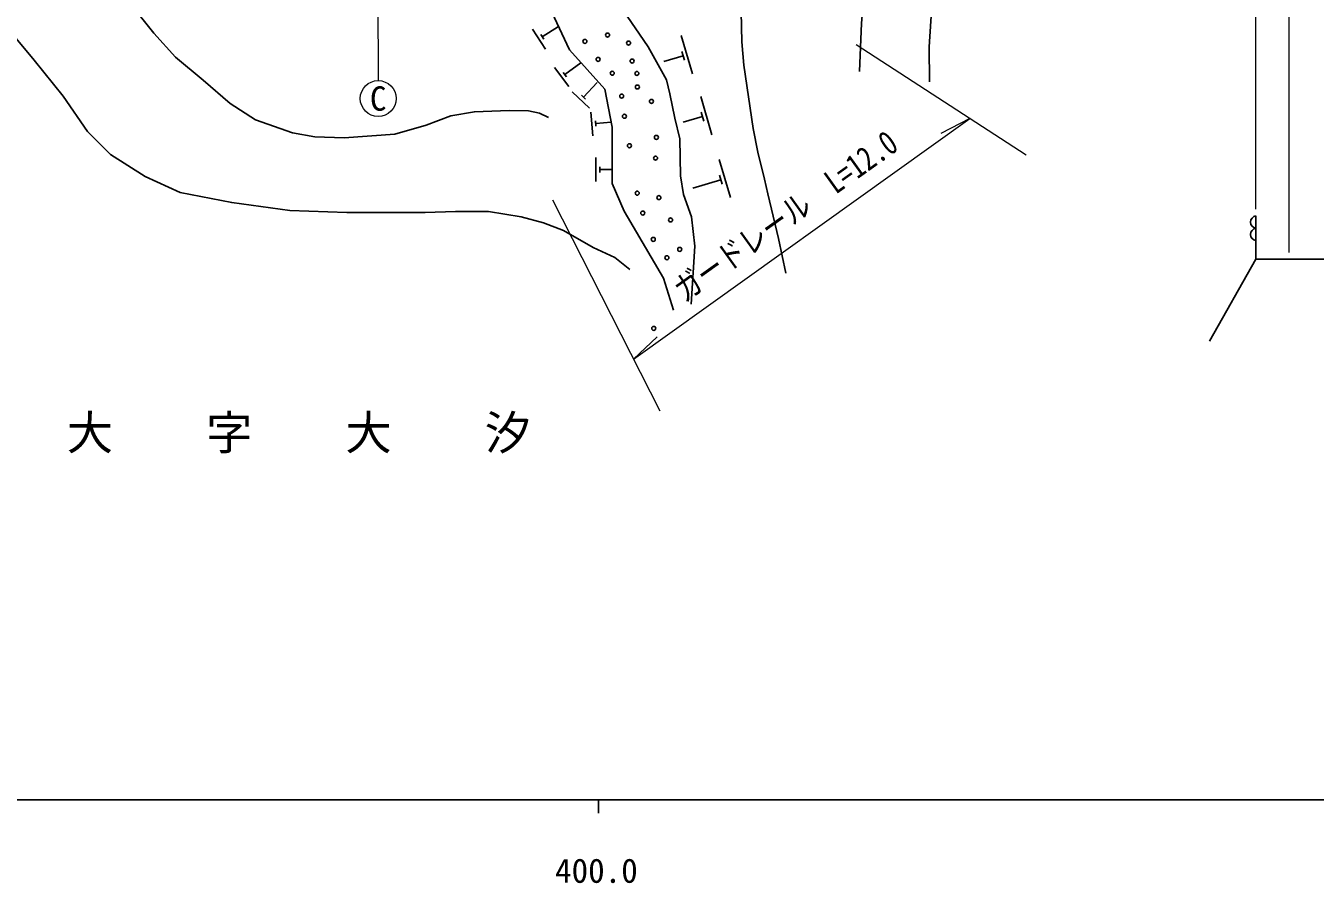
# Model space of a CAD drawing. Units: millimetres at full size, sheet at 1:1000, with parts at other scales. Extents: x 40000 to 680000, y 20000 to 380000.
# Drawn here: x 424833 to 522022, y 198715 to 263336 of the extents above; entities that cross this region are included whole.
import ezdxf
from ezdxf.enums import TextEntityAlignment as Align

# ---------------------------------------------------------------- set-up
doc = ezdxf.new("R2010")
doc.units = ezdxf.units.MM
doc.header["$LTSCALE"] = 1000
for name, color, linetype, lineweight in [('M-BGD', 7, 'Continuous', 25), ('M-STR-HTXT', 7, 'Continuous', 13), ('M-TTL-BAND', 7, 'Continuous', 25)]:
    doc.layers.add(name, color=color, linetype=linetype, lineweight=lineweight)
doc.layers.add('M-BMK-HTXT', color=7, linetype='Continuous')
doc.styles.add('ＭＳ ゴシック', font='')
doc.styles.get('ＭＳ ゴシック').set_extended_font_data('MS Gothic')

msp = doc.modelspace()

# ---------------------------------------------------------------- linework, layer by layer
at = {"layer": 'M-BGD'}
for p, q in [((463021, 263085), (463997, 261573)), ((463647, 262668), (463875, 262315)), ((463761, 262492), (464994, 263287)), ((475091, 259722), (474234, 262597)), ((465466, 259653), (466674, 260543)), ((474375, 261074), (472937, 260645)), ((474475, 260738), (474275, 261409)), ((464691, 260200), (465759, 258751)), ((465342, 259822), (465591, 259484)), ((466868, 257960), (467891, 259057)), ((466005, 258354), (467321, 257126)), ((466714, 258103), (467021, 257817)), ((476536, 255129), (475712, 258013)), ((467413, 256836), (467576, 255043)), ((475931, 256152), (475739, 256825)), ((467774, 256176), (467812, 255758)), ((467793, 255967), (468952, 256072)), ((475835, 256489), (474393, 256076)), ((467792, 253397), (467792, 251597)), ((468092, 252707), (468092, 252287)), ((477950, 250383), (477087, 253257)), ((468092, 252497), (469023, 252497)), ((477231, 251734), (475115, 251099)), ((477332, 251399), (477131, 252069)), ((517556, 245753), (517556, 249003))]:
    msp.add_line(p, q, dxfattribs=at)
for points in [[(526335, 304643), (522764, 302801), (517750, 300160), (511458, 296708), (508583, 295173), (506385, 293946), (503417, 292361), (501569, 291020), (500917, 290386), (499786, 288778), (498961, 287515), (497657, 285465), (495699, 283029), (494852, 281251), (494037, 279816), (493945, 278696), (493803, 277118), (493681, 273384), (492921, 261762), (492946, 259103)], [(493745, 290938), (491303, 288327), (490059, 286581), (489602, 285439), (489136, 284267), (489036, 282952), (488301, 270827), (488150, 267362), (487812, 263523), (487672, 259901)], [(486450, 282431), (485220, 280518), (482297, 276135), (481217, 273856), (480378, 272216), (479558, 270323), (479224, 268773), (478833, 266888), (478730, 265540), (478792, 262120), (478965, 260380), (479650, 255593), (480006, 253820), (480507, 251786), (480762, 250677), (481573, 247305), (482130, 244690)], [(470351, 244966), (469225, 245866), (467611, 246635), (465359, 247909), (463864, 248473), (462180, 248933), (459715, 249334), (457226, 249334), (454925, 249259), (449030, 249256), (444731, 249407), (440357, 250010), (436468, 250774), (433822, 251983), (431221, 253638), (429478, 255362), (427659, 258033), (425459, 260741), (423970, 262523), (421737, 265944), (419909, 269790), (418157, 272950), (416661, 275544), (415150, 276922)], [(466771, 275798), (464378, 271577), (460982, 269692), (460228, 267865), (461525, 267322), (464493, 264353), (465825, 261520), (468475, 258561), (469023, 255699), (469023, 251455), (469923, 249363), (472898, 244306), (473649, 241904)], [(474989, 242359), (475270, 246729), (475013, 248935), (474403, 250617), (474180, 252031), (474125, 254824), (473744, 256371), (473378, 258210), (473127, 259269), (471742, 261752), (468244, 266882), (465136, 267636), (464378, 271577)], [(429405, 270491), (430594, 268467), (431783, 266554), (433288, 264288), (434495, 262784), (436111, 260983), (438210, 259237), (440238, 257484), (442151, 256240), (444938, 255256), (446618, 254973), (448829, 254899), (452642, 255159), (455017, 255857), (456860, 256546), (458648, 256853), (461279, 256957), (462723, 256919), (463542, 256752), (464231, 256435)], [(514047, 239555), (517556, 245753), (520056, 245753), (533806, 245753), (547556, 245753)]]:
    msp.add_lwpolyline(points, dxfattribs=at)
for centre in [(468683, 262638), (466975, 262159), (470266, 262034), (467975, 260806), (470537, 260681), (469037, 259764), (470891, 259744), (470933, 258723), (469746, 258036), (471995, 257640), (469954, 256516), (472362, 254928), (470331, 254300), (472299, 253359), (470918, 250721), (472551, 250387), (471336, 249225), (473429, 248702), (472131, 247237), (473157, 245856), (474120, 246484), (472165, 240531)]:
    msp.add_circle(centre, 150, dxfattribs=at)
for centre in [(517616, 248538), (517616, 247608)]:
    msp.add_arc(centre, 469, 97.37389, 262.62611, dxfattribs=at)
at = {"layer": 'M-STR-HTXT'}
for p, q in [((517556, 249503), (517556, 276588)), ((451366, 267195), (451391, 259205)), ((520056, 246253), (520056, 266588)), ((487429, 261920), (500227, 253599)), ((470638, 238208), (495991, 256353)), ((495991, 256353), (493816, 255216)), ((464531, 250224), (472619, 234310)), ((470638, 238208), (472416, 239901))]:
    msp.add_line(p, q, dxfattribs=at)
msp.add_circle((451395, 257855), 1350, dxfattribs=at)
at = {"layer": 'M-TTL-BAND'}
for p, q in [((40000, 205000), (579000, 205000)), ((468000, 205000), (468000, 204000))]:
    msp.add_line(p, q, dxfattribs=at)

# ---------------------------------------------------------------- texts
at = {"layer": 'M-BMK-HTXT', "style": 'ＭＳ ゴシック'}
msp.add_text('大\u3000\u3000字\u3000\u3000大\u3000\u3000汐', height=2566, dxfattribs=at).set_placement((445418, 232669), align=Align.MIDDLE_CENTER)
at = {"layer": 'M-STR-HTXT', "style": 'ＭＳ ゴシック'}
msp.add_text('C', height=1833, dxfattribs=at).set_placement((451395, 257855), align=Align.MIDDLE_CENTER)
at = {"layer": 'M-STR-HTXT', "style": 'ＭＳ ゴシック', "width": 0.8}
msp.add_text('ガードレール\u3000L=12.0', height=1833, rotation=35.59, dxfattribs=at).set_placement((482937, 247808), align=Align.BOTTOM_CENTER)
at = {"layer": 'M-TTL-BAND', "style": 'ＭＳ ゴシック'}
msp.add_text('400.0', height=1833, dxfattribs=at).set_placement((467844, 198195), align=Align.BOTTOM_CENTER)

doc.saveas('drawing.dxf')
